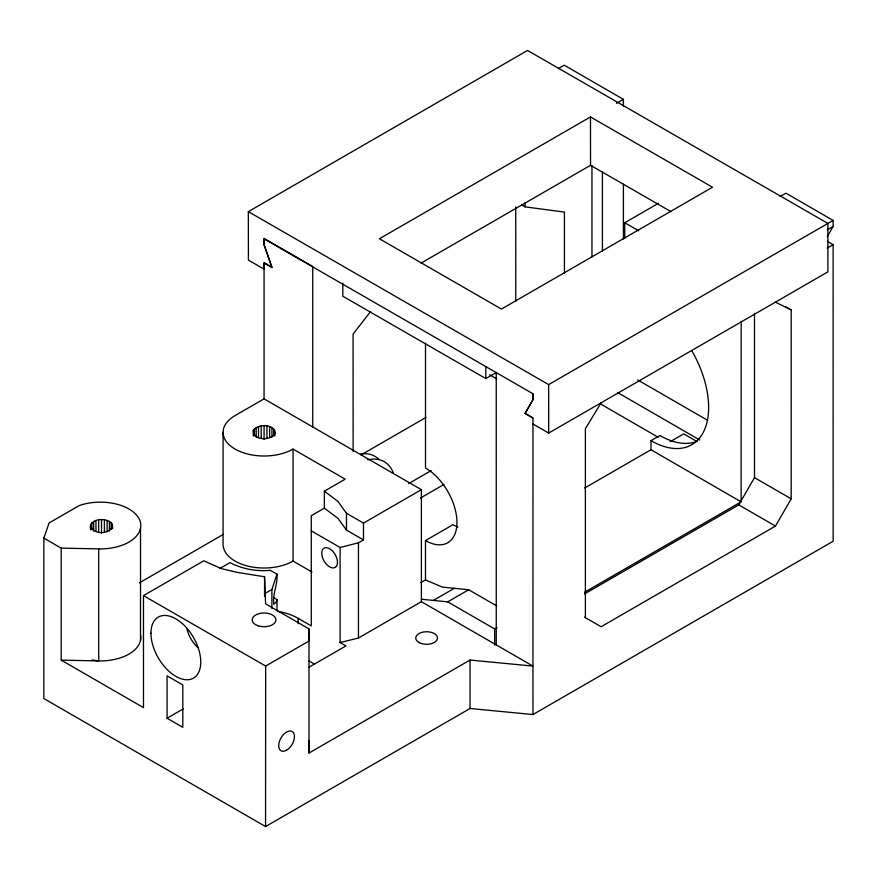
<?xml version="1.0" encoding="UTF-8"?>
<svg xmlns="http://www.w3.org/2000/svg" width="877" height="877" viewBox="0 0 877 877"><rect width="100%" height="100%" fill="white"/><g stroke="black" fill="none" stroke-linecap="round" stroke-linejoin="round"><path stroke-width="1.32" d="M143.477 595.626L265.654 666.049L309 641.021L309 628.908L265.578 603.836L264.558 576.748L236.954 572.352L221.432 568.636L203.771 560.809L143.477 595.626L143.477 707.629L61.193 660.129L61.193 548.114L43.85 538.105L49.09 522.966L79.237 505.569A40.495 23.383 0 0 1 139.509 519.666A40.495 23.383 0 0 1 98.706 548.892L61.193 548.114M98.706 548.892L98.706 660.907L61.193 660.129M104.407 532.12L104.407 519.798C98.608 518.702 88.939 521.07 90.408 528.732M107.093 531.396L107.093 520.434L104.407 519.798M109.395 531.045L109.395 521.453L107.093 520.434M111.16 529.565L111.16 522.791L109.395 521.453M112.267 528.403L112.267 524.336L111.16 522.791M112.651 528.71L112.267 524.336M140.517 640.32L140.517 528.305M167.069 718.23L167.069 675.849L182.8 684.926L182.8 727.307L167.069 718.23L183.436 708.78M223.076 432.328L223.076 544.343A41 23.668 0 0 0 248.388 566.213A41 23.668 0 0 0 293.061 561.083L312.026 572.023M43.85 538.105L43.85 698.552L265.556 826.551L265.654 666.049M273.777 603.924C272.473 593.729 277.877 584.257 277 574.172L270.313 570.302C256.512 571.672 242.304 569.03 229.993 562.628L219.732 568.548M293.061 561.083L293.061 449.068A41 23.668 0 0 1 235.08 449.068A41 23.668 0 0 1 235.08 415.588L264.065 398.849L264.065 262.607L271.925 267.156L264.065 244.442L264.065 238.391L312.738 266.487L312.738 426.956M265.556 826.551L470.039 708.495L532.964 714.547L532.953 666.092L470.039 660.041L309 753.036L309 628.908M324.369 491.186L337.93 501.381L346.448 513.253L363.484 523.098L363.484 539.903L346.448 530.07L337.93 518.34L324.369 508.134L324.369 491.186L345.187 479.171L293.061 449.068M308.715 667.397L345.922 645.911L340.101 642.545L340.101 547.489L311.269 530.848M340.101 642.545L358.452 638.007L358.452 542.808L363.484 539.903M358.452 638.007L421.377 601.677L421.377 489.673L264.065 398.849M420.817 582.602L425.477 579.916L425.488 540.561L453.014 524.676A44.497 25.685 60 0 0 457.937 527.066M425.509 343.236L425.498 467.923L431.637 472.155A44.497 25.685 60 0 1 456.796 525.882A44.497 25.685 60 0 1 425.488 540.561M494.683 645.121L494.683 628.973L497.018 627.636M564.426 273.251L564.426 212.091L525.071 206.862L525.082 202.784M623.415 238.95L623.415 184.214M623.415 106.205L623.415 99.364L564.251 65.194L558.32 68.625M624.753 238.544L624.753 222.747L658.539 203.245M584.663 592.194L741.131 501.841L741.164 321.399M532.964 424.019L548.684 433.063L827.921 271.848L827.888 223.405L527.537 50.449L248.334 211.642L248.41 260.129L264.141 269.173L264.098 263.1L271.958 267.638L264.076 244.935L264.076 238.862L532.931 393.729L532.942 399.693L525.049 413.418L532.964 417.967L532.953 666.092L421.377 601.677M112.651 526.003C110.042 534.795 93.017 534.795 90.408 526.003M253.332 430.486C252.565 440.539 270.412 441.021 274.819 433.819C275.575 423.766 257.739 423.295 253.332 430.486L253.332 435.968M271.892 608.485L271.892 589.465L277 574.172M273.712 597.697L277 599.594L275.948 602.663L273.602 604.023M827.23 236.691L833.128 226.474L833.117 220.423L785.935 193.181L780.102 196.547M584.575 593.904L738.763 504.889L754.494 477.647L754.483 313.374M584.542 617.167L601.118 626.737L775.465 526.079L791.197 498.838L791.186 309.921L785.266 306.501M601.096 402.817L585.376 428.732L585.387 617.649M370.664 311.445L353.091 334.082L353.113 451.48M590.473 116.937L379.412 238.763L501.447 309.066L712.508 187.229L590.473 116.937L590.528 165.304L671.091 211.708M420.971 263.166L590.528 165.304M342.797 283.107L342.808 296.229L485.803 378.59L496.448 372.451M139.454 582.81L223.273 534.422M361.127 454.845L426.058 417.386M324.369 508.134L311.269 515.709L311.269 625.904L298.158 618.329A48.202 27.823 0 0 0 277.888 611.346M248.334 211.642L548.651 384.608L833.117 220.423M827.197 229.895L833.128 226.474M408.704 483.556L431.221 470.565M827.197 248.059L833.128 244.639L833.15 541.23L532.964 714.547M363.484 523.098L421.377 489.673M420.434 498.059L444.091 484.4M264.558 593.707L271.892 589.465M741.131 501.841L650.986 449.737L650.975 440.671L659.888 435.518A81.572 47.073 60 0 0 697.094 441.306M584.597 488.061L650.986 449.737M670.094 441.734L683.731 433.863L696.645 441.317M433.337 600.427L454.319 588.314M421.464 599.243L447.719 601.852L468.702 589.739L496.875 606.018M616.41 103.365L623.415 99.364M340.101 547.489L358.452 542.808M468.702 589.739L442.436 587.13L425.477 579.916M92.052 660.019L98.706 660.907A40.495 23.383 0 0 0 140.627 635.343M775.454 302.17L791.186 309.921M827.515 241.394L833.128 244.639M624.753 222.747L638.73 230.815M521.563 204.834L525.071 206.862M637.645 379.916L707.651 420.335M617.857 392.71L699.725 439.98M754.494 477.647L791.197 498.838M600.241 403.804L658.254 437.305M738.763 504.889L775.465 526.079M489.585 374.764L496.7 378.875M532.931 417.956L525.06 413.407L532.931 399.791L532.931 393.729M447.719 601.852L494.683 628.973M308.638 660.71L314.47 664.075M548.651 384.608L548.684 433.063M515.742 206.906L515.764 301.326M485.792 366.772L485.803 378.59M93.664 521.453L93.664 531.045M91.899 522.791L91.899 529.631M90.78 524.336L90.78 529.818M602.411 171.607L602.422 251.008M591.953 165.446L591.953 256.961M496.239 372.572L496.261 644.913M470.039 660.041L470.039 708.495M346.448 513.253L346.448 530.07M309 740.922L309 753.036M298.158 618.329L298.158 623.711M277 599.594L277 610.513M274.819 430.486L274.819 435.968M273.701 428.941L273.701 435.792M271.936 427.614L271.936 437.206M269.634 426.595L269.634 437.557M266.948 425.948L266.948 438.281M264.558 576.748L264.558 596.415M264.076 425.729L264.076 439.432M261.193 425.948L261.193 438.281M258.507 426.595L258.507 437.557M256.205 427.614L256.205 437.206M254.44 428.941L254.44 435.792M101.524 519.579L101.524 533.271M98.652 519.798L98.652 532.12M95.966 520.434L95.966 531.396M197.994 647.675A22.243 12.848 60 0 1 186.867 628.414M367.781 459.822A55.766 32.208 -60 0 1 393.389 472.955M360.59 454.012A55.766 32.208 -60 0 1 378.634 459.142M691.745 350.559A81.572 47.073 60 0 1 704.253 430.344A81.572 47.073 60 0 1 650.975 440.671M335.178 567.419L333.545 567.923A11.127 6.424 60 0 1 325.685 563.385L324.052 560.995A11.127 6.424 60 0 1 323.372 548.651A11.127 6.424 60 0 1 333.545 552.192L335.178 554.571A11.127 6.424 60 0 1 335.178 567.419M286.56 750.208A11.127 6.424 -60 0 0 293.378 732.646A11.127 6.424 -60 0 0 279.752 740.517A11.127 6.424 -60 0 0 286.56 750.208M150.943 633.238A35.223 20.335 60 0 0 188.303 679.708A35.223 20.335 60 0 0 188.303 629.894A35.223 20.335 60 0 0 150.943 633.238M258.134 625.783A11.861 6.852 0 0 0 275.937 619.842A11.861 6.852 0 0 0 258.134 613.911A11.861 6.852 0 0 0 258.134 625.783M419.217 642.611A10.875 6.282 0 0 0 437.217 639.41A10.875 6.282 0 0 0 423.427 632.01A10.875 6.282 0 0 0 419.217 642.611"/></g></svg>
